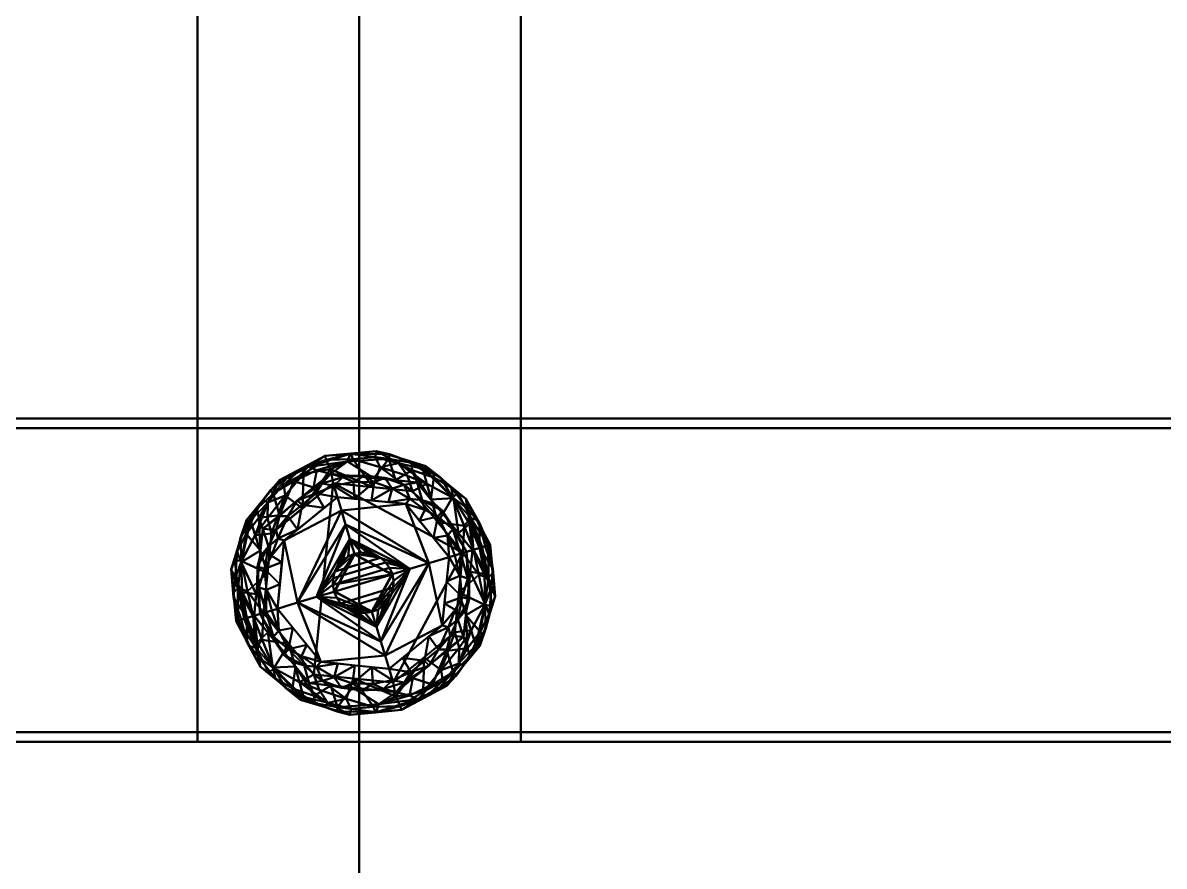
# Model space of a CAD drawing. Header units: millimetres. Extents: x -1905 to 795, y -245 to 965.
# Drawn here: x -606.5 to -430.1, y 15.7 to 146.1 of the extents above; entities that cross this region are included whole.
import ezdxf

# ---------------------------------------------------------------- set-up
doc = ezdxf.new("R2010")
doc.units = ezdxf.units.MM
doc.layers.add('I-FURN', color=7, linetype='Continuous', lineweight=40)

msp = doc.modelspace()

# ---------------------------------------------------------------- meshes
at = {"layer": 'I-FURN', "color": 252, "true_color": 0xa39689}
mesh = msp.add_polyface(dxfattribs=at)
corners = [(-554.52, -245.09, 725), (-554.52, -243.09, 725), (-1902.52, -243.09, 725), (-1902.52, 962.91, 725), (-554.52, 962.91, 725), (-554.52, 964.91, 725), (-1904.52, 964.91, 725), (-1904.52, -245.09, 725)]
mesh.append_faces([[corners[k] for k in face] for face in [(7, 2, 3, 6)]], dxfattribs={"vtx0": -1, "vtx2": -1, "color": 252})
mesh.append_faces([[corners[k] for k in face] for face in [(0, 1, 2, 7)]], dxfattribs={"vtx2": -1, "color": 252})
mesh.append_faces([[corners[k] for k in face] for face in [(3, 4, 5, 6)]], dxfattribs={"vtx3": -1, "color": 252})
mesh = msp.add_polyface(dxfattribs=at)
corners = [(-554.52, -245.09, 700), (-1904.52, -245.09, 700), (-1904.52, 964.91, 700), (-554.52, 964.91, 700), (-554.52, 962.91, 700), (-1902.52, 962.91, 700), (-1902.52, -243.09, 700), (-554.52, -243.09, 700)]
mesh.append_faces([[corners[k] for k in face] for face in [(2, 5, 6, 1)]], dxfattribs={"vtx0": -1, "vtx2": -1, "color": 252})
mesh.append_faces([[corners[k] for k in face] for face in [(3, 4, 5, 2)]], dxfattribs={"vtx2": -1, "color": 252})
mesh.append_faces([[corners[k] for k in face] for face in [(6, 7, 0, 1)]], dxfattribs={"vtx3": -1, "color": 252})
mesh = msp.add_polyface(dxfattribs=at)
corners = [(-554.52, -245.09, 725), (795.48, -245.09, 725), (795.48, 964.91, 725), (-554.52, 964.91, 725), (-554.52, 962.91, 725), (793.48, 962.91, 725), (793.48, -243.09, 725), (-554.52, -243.09, 725)]
mesh.append_faces([[corners[k] for k in face] for face in [(5, 6, 1, 2)]], dxfattribs={"vtx1": -1, "vtx3": -1, "color": 252})
mesh.append_faces([[corners[k] for k in face] for face in [(3, 4, 5, 2)]], dxfattribs={"vtx2": -1, "color": 252})
mesh.append_faces([[corners[k] for k in face] for face in [(6, 7, 0, 1)]], dxfattribs={"vtx3": -1, "color": 252})
mesh = msp.add_polyface(dxfattribs=at)
corners = [(-554.52, -245.09, 700), (-554.52, -243.09, 700), (793.48, -243.09, 700), (793.48, 962.91, 700), (-554.52, 962.91, 700), (-554.52, 964.91, 700), (795.48, 964.91, 700), (795.48, -245.09, 700)]
mesh.append_faces([[corners[k] for k in face] for face in [(2, 7, 0, 1)]], dxfattribs={"vtx0": -1, "color": 252})
mesh.append_faces([[corners[k] for k in face] for face in [(7, 2, 3, 6)]], dxfattribs={"vtx0": -1, "vtx2": -1, "color": 252})
mesh.append_faces([[corners[k] for k in face] for face in [(5, 6, 3, 4)]], dxfattribs={"vtx1": -1, "color": 252})
mesh = msp.add_polyface(dxfattribs=at)
corners = [(-1902.52, 962.91, 725), (-1902.52, -243.09, 725), (-554.52, -243.09, 725), (-554.52, 962.91, 725), (-1191.35, 428.44, 725), (-906.26, 428.44, 725), (-906.26, 292.33, 725), (-1191.35, 292.33, 725)]
mesh.append_faces([[corners[k] for k in face] for face in [(3, 5, 6, 2), (7, 1, 2, 6)]], dxfattribs={"vtx0": -1, "vtx2": -1, "color": 252})
mesh.append_faces([[corners[k] for k in face] for face in [(3, 0, 4, 5), (7, 4, 0, 1)]], dxfattribs={"vtx1": -1, "vtx3": -1, "color": 252})
mesh = msp.add_polyface(dxfattribs=at)
corners = [(-1902.52, 962.91, 700), (-554.52, 962.91, 700), (-554.52, -243.09, 700), (-1902.52, -243.09, 700), (-1191.35, 428.44, 700), (-1191.35, 292.33, 700), (-906.26, 292.33, 700), (-906.26, 428.44, 700)]
mesh.append_faces([[corners[k] for k in face] for face in [(5, 3, 0, 4), (4, 0, 1, 7)]], dxfattribs={"vtx0": -1, "vtx2": -1, "color": 252})
mesh.append_faces([[corners[k] for k in face] for face in [(2, 3, 5, 6), (1, 2, 6, 7)]], dxfattribs={"vtx1": -1, "vtx3": -1, "color": 252})
mesh = msp.add_polyface(dxfattribs=at)
corners = [(-554.52, 962.91, 725), (-554.52, -243.09, 725), (-554.52, -243.09, 700), (-554.52, 962.91, 700)]
mesh.append_faces([[corners[k] for k in face] for face in [(0, 1, 2, 3)]], dxfattribs={"color": 252})
mesh = msp.add_polyface(dxfattribs=at)
corners = [(793.48, 962.91, 725), (-554.52, 962.91, 725), (-554.52, -243.09, 725), (793.48, -243.09, 725), (82.31, 428.44, 725), (82.31, 292.33, 725), (-202.78, 292.33, 725), (-202.78, 428.44, 725)]
mesh.append_faces([[corners[k] for k in face] for face in [(0, 4, 5, 3), (4, 0, 1, 7)]], dxfattribs={"vtx0": -1, "vtx2": -1, "color": 252})
mesh.append_faces([[corners[k] for k in face] for face in [(2, 3, 5, 6), (6, 7, 1, 2)]], dxfattribs={"vtx1": -1, "vtx3": -1, "color": 252})
mesh = msp.add_polyface(dxfattribs=at)
corners = [(793.48, 962.91, 700), (793.48, -243.09, 700), (-554.52, -243.09, 700), (-554.52, 962.91, 700), (82.31, 428.44, 700), (-202.78, 428.44, 700), (-202.78, 292.33, 700), (82.31, 292.33, 700)]
mesh.append_faces([[corners[k] for k in face] for face in [(3, 5, 6, 2), (2, 6, 7, 1)]], dxfattribs={"vtx0": -1, "vtx2": -1, "color": 252})
mesh.append_faces([[corners[k] for k in face] for face in [(4, 5, 3, 0), (7, 4, 0, 1)]], dxfattribs={"vtx1": -1, "vtx3": -1, "color": 252})
mesh = msp.add_polyface(dxfattribs=at)
corners = [(-554.52, -243.09, 725), (-554.52, 962.91, 725), (-554.52, 962.91, 700), (-554.52, -243.09, 700)]
mesh.append_faces([[corners[k] for k in face] for face in [(0, 1, 2, 3)]], dxfattribs={"color": 252})
at = {"layer": 'I-FURN', "color": 250, "true_color": 0x141414}
mesh = msp.add_polyface(dxfattribs=at)
corners = [(-579.52, 84.91, 650), (-579.52, 84.91, 575), (-579.52, 634.91, 575), (-579.52, 634.91, 650), (-579.52, 684.91, 650), (-579.52, 684.91, 20.54), (-579.52, 634.91, 20.54), (-579.52, 634.91, 525), (-579.52, 84.91, 525), (-579.52, 84.91, 20.54), (-579.52, 34.91, 20.54), (-579.52, 34.91, 650)]
mesh.append_faces([[corners[k] for k in face] for face in [(7, 8, 1, 2)]], dxfattribs={"vtx1": -1, "vtx3": -1, "color": 250})
mesh.append_faces([[corners[k] for k in face] for face in [(5, 6, 7, 4)]], dxfattribs={"vtx2": -1, "color": 250})
mesh.append_faces([[corners[k] for k in face] for face in [(11, 0, 1, 8), (2, 3, 4, 7)]], dxfattribs={"vtx2": -1, "vtx3": -1, "color": 250})
mesh.append_faces([[corners[k] for k in face] for face in [(8, 9, 10, 11)]], dxfattribs={"vtx3": -1, "color": 250})
mesh = msp.add_polyface(dxfattribs=at)
corners = [(-529.52, 84.91, 650), (-529.52, 34.91, 650), (-529.52, 34.91, 20.54), (-529.52, 84.91, 20.54), (-529.52, 84.91, 525), (-529.52, 634.91, 525), (-529.52, 634.91, 20.54), (-529.52, 684.91, 20.54), (-529.52, 684.91, 650), (-529.52, 634.91, 650), (-529.52, 634.91, 575), (-529.52, 84.91, 575)]
mesh.append_faces([[corners[k] for k in face] for face in [(4, 5, 10, 11)]], dxfattribs={"vtx1": -1, "vtx3": -1, "color": 250})
mesh.append_faces([[corners[k] for k in face] for face in [(2, 3, 4, 1)]], dxfattribs={"vtx2": -1, "color": 250})
mesh.append_faces([[corners[k] for k in face] for face in [(8, 9, 10, 5), (11, 0, 1, 4)]], dxfattribs={"vtx2": -1, "vtx3": -1, "color": 250})
mesh.append_faces([[corners[k] for k in face] for face in [(5, 6, 7, 8)]], dxfattribs={"vtx3": -1, "color": 250})
mesh = msp.add_polyface(dxfattribs=at)
corners = [(-529.52, 634.91, 525), (-529.52, 84.91, 525), (-579.52, 84.91, 525), (-579.52, 634.91, 525)]
mesh.append_faces([[corners[k] for k in face] for face in [(0, 1, 2, 3)]], dxfattribs={"color": 250})
mesh = msp.add_polyface(dxfattribs=at)
corners = [(-529.52, 84.91, 575), (-529.52, 634.91, 575), (-579.52, 634.91, 575), (-579.52, 84.91, 575)]
mesh.append_faces([[corners[k] for k in face] for face in [(3, 0, 1, 2)]], dxfattribs={"color": 250})
mesh = msp.add_polyface(dxfattribs=at)
corners = [(-1724.52, 84.91, 700), (-1724.52, 34.91, 700), (615.48, 34.91, 700), (615.48, 84.91, 700)]
mesh.append_faces([[corners[k] for k in face] for face in [(3, 0, 1, 2)]], dxfattribs={"color": 250})
mesh = msp.add_polyface(dxfattribs=at)
corners = [(-1724.52, 34.91, 650), (-1724.52, 84.91, 650), (615.48, 84.91, 650), (615.48, 34.91, 650)]
mesh.append_faces([[corners[k] for k in face] for face in [(0, 1, 2, 3)]], dxfattribs={"color": 250})
mesh = msp.add_polyface(dxfattribs=at)
corners = [(-1724.52, 84.91, 650), (-1724.52, 84.91, 700), (615.48, 84.91, 700), (615.48, 84.91, 650)]
mesh.append_faces([[corners[k] for k in face] for face in [(3, 0, 1, 2)]], dxfattribs={"color": 250})
mesh = msp.add_polyface(dxfattribs=at)
corners = [(-529.52, 34.91, 650), (-529.52, 84.91, 650), (-579.52, 84.91, 650), (-579.52, 34.91, 650)]
mesh.append_faces([[corners[k] for k in face] for face in [(0, 1, 2, 3)]], dxfattribs={"color": 250})
mesh = msp.add_polyface(dxfattribs=at)
corners = [(-529.52, 84.91, 20.54), (-529.52, 34.91, 20.54), (-579.52, 34.91, 20.54), (-579.52, 84.91, 20.54)]
mesh.append_faces([[corners[k] for k in face] for face in [(3, 0, 1, 2)]], dxfattribs={"color": 250})
mesh = msp.add_polyface(dxfattribs=at)
corners = [(-529.52, 84.91, 525), (-529.52, 84.91, 20.54), (-579.52, 84.91, 20.54), (-579.52, 84.91, 525)]
mesh.append_faces([[corners[k] for k in face] for face in [(0, 1, 2, 3)]], dxfattribs={"color": 250})
mesh = msp.add_polyface(dxfattribs=at)
corners = [(-529.52, 84.91, 650), (-529.52, 84.91, 575), (-579.52, 84.91, 575), (-579.52, 84.91, 650)]
mesh.append_faces([[corners[k] for k in face] for face in [(0, 1, 2, 3)]], dxfattribs={"color": 250})
mesh = msp.add_polyface(dxfattribs=at)
corners = [(-1724.52, 83.41, 698.5), (-1724.52, 83.41, 651.5), (615.48, 83.41, 651.5), (615.48, 83.41, 698.5)]
mesh.append_faces([[corners[k] for k in face] for face in [(3, 0, 1, 2)]], dxfattribs={"color": 250})
mesh = msp.add_polyface(dxfattribs=at)
corners = [(-1724.52, 83.41, 651.5), (-1724.52, 36.41, 651.5), (615.48, 36.41, 651.5), (615.48, 83.41, 651.5)]
mesh.append_faces([[corners[k] for k in face] for face in [(3, 0, 1, 2)]], dxfattribs={"color": 250})
mesh = msp.add_polyface(dxfattribs=at)
corners = [(-1724.52, 36.41, 698.5), (-1724.52, 83.41, 698.5), (615.48, 83.41, 698.5), (615.48, 36.41, 698.5)]
mesh.append_faces([[corners[k] for k in face] for face in [(0, 1, 2, 3)]], dxfattribs={"color": 250})
at = {"layer": 'I-FURN', "color": 250, "true_color": 0x191919}
mesh = msp.add_polyface(dxfattribs=at)
corners = [(-538.48, 64.14, -0.13), (-546.27, 73.68, -0.13), (-558.53, 74.92, -0.13), (-568.07, 67.12, -0.13), (-569.31, 54.86, -0.13), (-570.92, 54.37, 0.2), (-572.29, 53.96, 1.16), (-573.2, 53.69, 2.58), (-573.52, 53.59, 4.27), (-574.29, 61.55, 4.27), (-571.95, 69.2, 4.27), (-566.86, 75.37, 4.27), (-559.8, 79.13, 4.27), (-551.84, 79.89, 4.27), (-544.19, 77.56, 4.27), (-538.02, 72.47, 4.27), (-534.26, 65.4, 4.27), (-534.58, 65.31, 2.58), (-535.5, 65.03, 1.16), (-536.86, 64.62, 0.2), (-540.07, 72.68, 1.04), (-572.69, 62.86, 1.04), (-536.31, 69.26, 4.27), (-573.94, 57.94, 4.27), (-537.28, 69.52, 1.35), (-573.27, 58.69, 1.35), (-555.48, 78.64, 1.16), (-563.13, 76.34, 1.16), (-548.45, 78.02, 1.26), (-568.66, 71.94, 1.26), (-538.28, 68.32, 0.27), (-542.37, 68.91, -0.13), (-571.78, 58.24, 0.27), (-568.69, 60.99, -0.13), (-544.04, 74.84, 0.42), (-544.69, 77.14, 2.04), (-541.1, 75.01, 4.27), (-539.29, 73.41, 2.61), (-548.01, 78.72, 4.27), (-541.95, 75.78, 2.66), (-570.58, 66.86, 0.42), (-571.3, 69.13, 2.04), (-573.12, 65.38, 4.27), (-573.75, 63.05, 2.61), (-569.41, 72.29, 4.27), (-572.84, 66.49, 2.66), (-552.4, 74.3, -0.13), (-563.3, 71.02, -0.13), (-555.82, 79.51, 4.27), (-563.33, 77.25, 4.27), (-559.62, 78.54, 2.03), (-558.94, 77.07, 0.44), (-547.07, 76.04, 0.25), (-551.27, 77.41, 0.35), (-552.03, 78.95, 1.53), (-568.71, 69.53, 0.25), (-565.97, 72.99, 0.35), (-566.18, 74.7, 1.53)]
mesh.append_faces([[corners[k] for k in face] for face in [(22, 24, 15), (48, 50, 12), (0, 30, 19), (3, 56, 47), (33, 40, 3), (15, 37, 36), (38, 28, 13), (10, 45, 42), (2, 51, 46), (12, 50, 49), (49, 57, 11)]], dxfattribs={"vtx0": -1, "vtx1": -1, "color": 250})
mesh.append_faces([[corners[k] for k in face] for face in [(41, 44, 29), (25, 21, 32), (45, 43, 42), (19, 30, 24), (35, 34, 28), (50, 51, 27), (24, 22, 17), (20, 24, 30), (41, 29, 40), (24, 20, 37), (51, 47, 27), (28, 34, 52), (21, 33, 32), (25, 7, 23), (55, 56, 3), (27, 49, 50), (28, 38, 35), (31, 20, 30), (57, 49, 27), (32, 5, 25), (45, 21, 43), (52, 53, 28), (35, 20, 34), (54, 28, 53), (29, 55, 40), (20, 31, 34), (20, 39, 37), (36, 37, 39), (24, 37, 15), (39, 20, 35), (14, 39, 35), (33, 21, 40), (21, 41, 40), (43, 25, 9), (41, 45, 10), (25, 43, 21), (21, 45, 41), (1, 53, 52), (50, 48, 26), (27, 56, 57), (51, 50, 26), (46, 51, 26), (34, 1, 52), (46, 26, 53), (54, 53, 26), (48, 54, 26), (13, 28, 54), (55, 29, 56), (3, 40, 55), (57, 56, 29), (27, 47, 56), (29, 11, 57)]], dxfattribs={"vtx0": -1, "vtx1": -1, "vtx2": -1, "color": 250})
mesh.append_faces([[corners[k] for k in face] for face in [(24, 17, 18), (25, 6, 7), (54, 48, 13), (24, 18, 19), (25, 23, 9), (30, 0, 31), (34, 31, 1), (43, 9, 42), (41, 10, 44), (51, 2, 47), (53, 1, 46)]], dxfattribs={"vtx0": -1, "vtx2": -1, "color": 250})
mesh.append_faces([[corners[k] for k in face] for face in [(5, 6, 25), (4, 5, 32), (14, 36, 39), (33, 4, 32), (38, 14, 35), (44, 11, 29)]], dxfattribs={"vtx1": -1, "vtx2": -1, "color": 250})
mesh.append_faces([[corners[k] for k in face] for face in [(7, 8, 23), (22, 16, 17)]], dxfattribs={"vtx2": -1, "color": 250})
mesh = msp.add_polyface(dxfattribs=at)
corners = [(-534.26, 65.4, 4.27), (-538.02, 72.47, 4.27), (-544.19, 77.56, 4.27), (-551.84, 79.89, 4.27), (-559.8, 79.13, 4.27), (-566.86, 75.37, 4.27), (-571.95, 69.2, 4.27), (-574.29, 61.55, 4.27), (-573.52, 53.59, 4.27), (-573.33, 53.65, 5.59), (-572.77, 53.82, 6.78), (-571.89, 54.08, 7.75), (-570.77, 54.42, 8.39), (-569.42, 67.84, 8.39), (-558.97, 76.38, 8.39), (-545.55, 75.02, 8.39), (-537.02, 64.58, 8.39), (-535.9, 64.91, 7.75), (-535.02, 65.18, 6.78), (-534.46, 65.35, 5.59), (-541.28, 69.8, 8.39), (-570.09, 61.13, 8.39), (-537.76, 71.02, 6.6), (-573.71, 60.21, 6.6), (-536.31, 69.26, 4.27), (-573.94, 57.94, 4.27), (-535.93, 68.72, 5.9), (-573.96, 57.28, 5.9), (-542.99, 75.81, 6.9), (-571.99, 67.09, 6.9), (-537.48, 68.65, 7.75), (-539.94, 72.59, 7.45), (-572.63, 58.08, 7.75), (-572.76, 62.72, 7.45), (-549.93, 78.68, 6.94), (-567.79, 73.31, 6.94), (-540.32, 74.26, 6.19), (-573.36, 64.32, 6.19), (-543.03, 76.63, 5.61), (-548.01, 78.72, 4.27), (-546.44, 78.08, 6.26), (-541.1, 75.01, 4.27), (-546.33, 76.95, 7.56), (-572.41, 67.79, 5.61), (-569.41, 72.29, 4.27), (-570.36, 70.88, 6.26), (-573.12, 65.38, 4.27), (-570.04, 69.56, 7.55), (-569.76, 64.49, 8.39), (-549.85, 79.39, 5.59), (-555.89, 79.47, 6.15), (-562.34, 77.46, 6.58), (-568.24, 73.85, 5.59), (-563.33, 77.25, 4.27), (-565.57, 75.79, 6.22), (-552.26, 75.7, 8.39), (-548.9, 75.36, 8.39), (-564.19, 72.11, 8.39), (-564.62, 75.22, 7.55), (-566.81, 69.98, 8.39), (-561.05, 76.93, 7.71), (-556.31, 78.26, 7.65), (-561.58, 74.24, 8.39), (-539.15, 67.19, 8.39), (-570.43, 57.78, 8.39), (-543.42, 72.41, 8.39), (-555.82, 79.51, 4.27), (-555.62, 76.04, 8.39)]
mesh.append_faces([[corners[k] for k in face] for face in [(17, 30, 16), (11, 27, 10), (1, 26, 24), (19, 26, 18), (5, 54, 53), (41, 36, 1), (6, 45, 44), (44, 52, 5), (56, 34, 55)]], dxfattribs={"vtx0": -1, "vtx1": -1, "color": 250})
mesh.append_faces([[corners[k] for k in face] for face in [(7, 27, 23), (22, 26, 1), (19, 24, 26), (31, 30, 22), (28, 31, 36), (28, 40, 42), (28, 38, 40), (50, 34, 49), (25, 9, 27), (29, 45, 43), (37, 23, 33), (22, 30, 17), (33, 23, 32), (29, 47, 45), (36, 38, 28), (22, 17, 26), (27, 11, 23), (11, 32, 23), (31, 63, 30), (22, 36, 31), (43, 46, 37), (42, 65, 28), (35, 45, 47), (33, 29, 37), (33, 32, 64), (29, 48, 47), (3, 50, 49), (61, 50, 51), (51, 50, 4), (22, 1, 36), (36, 41, 38), (43, 37, 29), (7, 23, 37), (58, 51, 54), (34, 42, 40), (2, 40, 38), (34, 40, 49), (44, 45, 52), (52, 45, 35), (43, 45, 6), (33, 48, 29), (58, 60, 51), (39, 49, 40), (54, 5, 52), (61, 51, 60), (35, 58, 54), (34, 56, 42), (54, 52, 35), (53, 54, 51), (61, 34, 50), (35, 47, 59), (58, 62, 60), (58, 35, 59), (60, 14, 61), (34, 61, 55), (65, 31, 28)]], dxfattribs={"vtx0": -1, "vtx1": -1, "vtx2": -1, "color": 250})
mesh.append_faces([[corners[k] for k in face] for face in [(32, 11, 12), (27, 9, 10), (47, 48, 13), (27, 7, 25), (32, 12, 64), (49, 39, 3), (43, 6, 46), (51, 4, 53), (47, 13, 59)]], dxfattribs={"vtx0": -1, "vtx2": -1, "color": 250})
mesh.append_faces([[corners[k] for k in face] for face in [(31, 65, 20, 63), (33, 64, 21, 48), (58, 59, 57, 62), (50, 3, 66, 4), (61, 14, 67, 55)]], dxfattribs={"vtx0": -1, "vtx3": -1, "color": 250})
mesh.append_faces([[corners[k] for k in face] for face in [(2, 39, 40), (17, 18, 26), (41, 2, 38), (15, 65, 42), (46, 7, 37), (56, 15, 42), (62, 14, 60), (63, 16, 30)]], dxfattribs={"vtx1": -1, "vtx2": -1, "color": 250})
mesh.append_faces([[corners[k] for k in face] for face in [(19, 0, 24), (25, 8, 9)]], dxfattribs={"vtx2": -1, "color": 250})
mesh = msp.add_polyface(dxfattribs=at)
corners = [(-570.77, 54.42, 8.39), (-569.84, 54.7, 8.78), (-568.92, 54.98, 9.22), (-568.03, 55.24, 9.71), (-567.17, 55.5, 10.25), (-566.11, 66.06, 10.25), (-557.89, 72.77, 10.25), (-547.33, 71.71, 10.25), (-540.62, 63.49, 10.25), (-539.75, 63.75, 9.71), (-538.86, 64.02, 9.22), (-537.95, 64.29, 8.78), (-537.02, 64.58, 8.39), (-545.55, 75.02, 8.39), (-558.97, 76.38, 8.39), (-569.42, 67.84, 8.39), (-543.03, 66.45, 10.25), (-566.79, 59.3, 10.25), (-540.08, 68.33, 8.39), (-570.28, 59.24, 8.39), (-540.04, 67.83, 9), (-570.05, 58.8, 9), (-542.82, 71.68, 8.39), (-544.79, 72.28, 9.22), (-552.61, 72.24, 10.25), (-552.26, 75.7, 8.39), (-569.85, 63.54, 8.39), (-568.54, 65.14, 9.22), (-562, 69.42, 10.25), (-564.19, 72.11, 8.39), (-555.4, 75.12, 9.22), (-561.24, 73.32, 9.25), (-565.53, 69.8, 9.3), (-549.43, 74.09, 9.45), (-540.84, 66.84, 9.6), (-545.18, 69.08, 10.25), (-542.36, 69.75, 9.36), (-541.64, 70.64, 8.82), (-544.36, 70.82, 9.69), (-546.67, 72.48, 9.66), (-568.83, 58.42, 9.6), (-566.45, 62.68, 10.25), (-569.17, 61.68, 9.36), (-570.26, 62.03, 8.82), (-568.09, 63.68, 9.69), (-567.08, 66.34, 9.66), (-567.34, 67.7, 9.2), (-566.81, 69.98, 8.39), (-566.83, 69.82, 8.83), (-564.11, 72.25, 8.92), (-561.58, 74.24, 8.39), (-560.22, 74.87, 8.79), (-557.04, 75.86, 8.78), (-553.72, 76.12, 8.79), (-548.9, 75.36, 8.39), (-547.57, 74.66, 8.88), (-552.22, 75.06, 9.25), (-555.62, 76.04, 8.39), (-558.42, 74.53, 9.22), (-550.55, 75.72, 8.82), (-563.35, 71.57, 9.41), (-555.25, 72.51, 10.25), (-559.94, 71.1, 10.25), (-564.05, 67.74, 10.25), (-549.97, 71.98, 10.25)]
mesh.append_faces([[corners[k] for k in face] for face in [(16, 36, 35), (2, 21, 1), (22, 37, 18), (35, 38, 7), (3, 40, 2), (63, 45, 5), (64, 33, 24)]], dxfattribs={"vtx0": -1, "vtx1": -1, "color": 250})
mesh.append_faces([[corners[k] for k in face] for face in [(40, 42, 21), (52, 58, 30), (20, 37, 36), (37, 20, 18), (27, 43, 42), (23, 39, 38), (40, 21, 2), (31, 6, 58), (21, 19, 1), (18, 20, 11), (49, 31, 51), (23, 55, 39), (44, 5, 45), (34, 20, 36), (48, 32, 49), (32, 60, 49), (50, 49, 51), (32, 46, 45), (52, 30, 53), (36, 23, 38), (20, 34, 10), (16, 34, 36), (39, 7, 38), (22, 23, 37), (36, 37, 23), (38, 35, 36), (33, 64, 39), (33, 39, 55), (21, 42, 43), (17, 42, 40), (27, 42, 44), (21, 43, 19), (26, 43, 27), (45, 27, 44), (44, 42, 41), (27, 45, 46), (63, 32, 45), (46, 15, 27), (60, 31, 49), (32, 48, 46), (46, 48, 15), (49, 29, 48), (14, 51, 52), (51, 31, 58), (52, 53, 57), (53, 30, 56), (55, 59, 33), (13, 55, 23), (59, 56, 33), (59, 53, 56), (33, 56, 24), (51, 58, 52), (30, 61, 56), (53, 59, 25), (59, 55, 54), (30, 58, 61), (31, 60, 62), (32, 63, 60)]], dxfattribs={"vtx0": -1, "vtx1": -1, "vtx2": -1, "color": 250})
mesh.append_faces([[corners[k] for k in face] for face in [(34, 16, 8), (27, 15, 26), (40, 3, 4), (43, 26, 19), (23, 22, 13), (34, 8, 9), (58, 6, 61), (42, 17, 41), (59, 54, 25), (56, 61, 24), (44, 41, 5), (51, 14, 50), (55, 13, 54)]], dxfattribs={"vtx0": -1, "vtx2": -1, "color": 250})
mesh.append_faces([[corners[k] for k in face] for face in [(12, 18, 11)]], dxfattribs={"vtx1": -1, "color": 250})
mesh.append_faces([[corners[k] for k in face] for face in [(4, 17, 40), (10, 11, 20), (9, 10, 34), (64, 7, 39), (47, 15, 48, 29), (28, 62, 60, 63), (50, 29, 49), (25, 57, 53), (57, 14, 52), (62, 6, 31)]], dxfattribs={"vtx1": -1, "vtx2": -1, "color": 250})
mesh.append_faces([[corners[k] for k in face] for face in [(19, 0, 1)]], dxfattribs={"vtx2": -1, "color": 250})
mesh = msp.add_polyface(dxfattribs=at)
corners = [(-538.48, 64.14, -0.13), (-539.71, 51.88, -0.13), (-549.26, 44.08, -0.13), (-561.52, 45.32, -0.13), (-569.31, 54.86, -0.13), (-568.07, 67.12, -0.13), (-558.53, 74.92, -0.13), (-546.27, 73.68, -0.13)]
mesh.append_faces([[corners[k] for k in face] for face in [(6, 3, 4, 5), (0, 6, 7)]], dxfattribs={"vtx0": -1, "color": 250})
mesh.append_faces([[corners[k] for k in face] for face in [(1, 2, 0)]], dxfattribs={"vtx1": -1, "color": 250})
mesh.append_faces([[corners[k] for k in face] for face in [(2, 3, 6, 0)]], dxfattribs={"vtx1": -1, "vtx2": -1, "vtx3": -1, "color": 250})
mesh = msp.add_polyface(dxfattribs=at)
corners = [(-555.25, 64, 13.84), (-555.94, 66.31, 13.27), (-556.62, 68.55, 12.48), (-557.27, 70.71, 11.47), (-557.89, 72.77, 10.25), (-566.11, 66.06, 10.25), (-567.17, 55.5, 10.25), (-560.46, 47.29, 10.25), (-549.9, 46.22, 10.25), (-550.52, 48.28, 11.47), (-551.17, 50.44, 12.48), (-551.85, 52.69, 13.27), (-552.54, 55, 13.84), (-553.57, 54.81, 13.84), (-554.63, 54.86, 13.84), (-555.64, 55.13, 13.84), (-556.57, 55.63, 13.84), (-557.36, 56.33, 13.84), (-557.98, 57.18, 13.84), (-558.39, 58.14, 13.84), (-558.58, 59.18, 13.84), (-558.54, 60.23, 13.84), (-558.26, 61.25, 13.84), (-557.76, 62.17, 13.84), (-557.07, 62.97, 13.84), (-556.22, 63.58, 13.84), (-564.04, 56.45, 12), (-561.1, 57.33, 13.15)]
mesh.append_faces([[corners[k] for k in face] for face in [(5, 3, 4), (9, 7, 8)]], dxfattribs={"vtx0": -1, "color": 250})
mesh.append_faces([[corners[k] for k in face] for face in [(20, 27, 19), (3, 26, 2), (6, 26, 5), (22, 27, 21), (24, 1, 23), (18, 27, 17), (17, 27, 16), (2, 27, 1), (14, 11, 13), (16, 11, 15), (7, 26, 6)]], dxfattribs={"vtx0": -1, "vtx1": -1, "color": 250})
mesh.append_faces([[corners[k] for k in face] for face in [(26, 27, 2), (22, 1, 27), (26, 7, 9), (11, 16, 27), (10, 27, 26), (3, 5, 26)]], dxfattribs={"vtx0": -1, "vtx1": -1, "vtx2": -1, "color": 250})
mesh.append_faces([[corners[k] for k in face] for face in [(27, 18, 19), (27, 10, 11)]], dxfattribs={"vtx0": -1, "vtx2": -1, "color": 250})
mesh.append_faces([[corners[k] for k in face] for face in [(12, 13, 11)]], dxfattribs={"vtx1": -1, "color": 250})
mesh.append_faces([[corners[k] for k in face] for face in [(20, 21, 27), (24, 25, 1), (22, 23, 1), (9, 10, 26), (14, 15, 11)]], dxfattribs={"vtx1": -1, "vtx2": -1, "color": 250})
mesh.append_faces([[corners[k] for k in face] for face in [(25, 0, 1)]], dxfattribs={"vtx2": -1, "color": 250})
mesh = msp.add_polyface(dxfattribs=at)
corners = [(-557.89, 72.77, 10.25), (-557.27, 70.71, 11.47), (-556.62, 68.55, 12.48), (-555.94, 66.31, 13.27), (-555.25, 64, 13.84), (-554.21, 64.19, 13.84), (-553.16, 64.14, 13.84), (-552.15, 63.86, 13.84), (-551.22, 63.36, 13.84), (-550.43, 62.67, 13.84), (-549.81, 61.82, 13.84), (-549.39, 60.85, 13.84), (-549.2, 59.82, 13.84), (-549.25, 58.77, 13.84), (-549.53, 57.75, 13.84), (-550.03, 56.82, 13.84), (-550.72, 56.03, 13.84), (-551.57, 55.41, 13.84), (-552.54, 55, 13.84), (-551.85, 52.69, 13.27), (-551.17, 50.44, 12.48), (-550.52, 48.28, 11.47), (-549.9, 46.22, 10.25), (-541.68, 52.93, 10.25), (-540.62, 63.49, 10.25), (-547.33, 71.71, 10.25), (-543.75, 62.55, 12), (-546.69, 61.66, 13.15)]
mesh.append_faces([[corners[k] for k in face] for face in [(23, 21, 22), (1, 25, 0)]], dxfattribs={"vtx0": -1, "color": 250})
mesh.append_faces([[corners[k] for k in face] for face in [(21, 26, 20), (24, 26, 23), (20, 27, 19), (14, 27, 13), (2, 26, 1), (16, 19, 15), (12, 27, 11), (10, 27, 9), (9, 27, 8), (6, 3, 5), (8, 3, 7)]], dxfattribs={"vtx0": -1, "vtx1": -1, "color": 250})
mesh.append_faces([[corners[k] for k in face] for face in [(27, 20, 26), (26, 21, 23), (2, 27, 26), (19, 27, 14), (3, 8, 27), (25, 1, 26)]], dxfattribs={"vtx0": -1, "vtx1": -1, "vtx2": -1, "color": 250})
mesh.append_faces([[corners[k] for k in face] for face in [(27, 2, 3), (27, 10, 11)]], dxfattribs={"vtx0": -1, "vtx2": -1, "color": 250})
mesh.append_faces([[corners[k] for k in face] for face in [(4, 5, 3)]], dxfattribs={"vtx1": -1, "color": 250})
mesh.append_faces([[corners[k] for k in face] for face in [(12, 13, 27), (16, 17, 19), (14, 15, 19), (24, 25, 26), (6, 7, 3)]], dxfattribs={"vtx1": -1, "vtx2": -1, "color": 250})
mesh.append_faces([[corners[k] for k in face] for face in [(17, 18, 19)]], dxfattribs={"vtx2": -1, "color": 250})
mesh = msp.add_polyface(dxfattribs=at)
corners = [(-570.77, 54.42, 8.39), (-571.89, 54.08, 7.75), (-572.77, 53.82, 6.78), (-573.33, 53.65, 5.59), (-573.52, 53.59, 4.27), (-569.77, 46.53, 4.27), (-563.6, 41.44, 4.27), (-555.95, 39.1, 4.27), (-547.99, 39.87, 4.27), (-540.92, 43.62, 4.27), (-535.84, 49.79, 4.27), (-533.5, 57.44, 4.27), (-534.26, 65.4, 4.27), (-534.46, 65.35, 5.59), (-535.02, 65.18, 6.78), (-535.9, 64.91, 7.75), (-537.02, 64.58, 8.39), (-538.37, 51.15, 8.39), (-548.82, 42.62, 8.39), (-562.24, 43.97, 8.39), (-566.5, 49.2, 8.39), (-537.69, 57.86, 8.39), (-570.03, 47.97, 6.6), (-534.08, 58.79, 6.6), (-571.47, 49.73, 4.27), (-533.84, 61.05, 4.27), (-571.85, 50.28, 5.9), (-533.83, 61.72, 5.9), (-564.8, 43.18, 6.9), (-535.8, 51.91, 6.9), (-570.3, 50.34, 7.75), (-567.85, 46.41, 7.45), (-535.16, 60.92, 7.75), (-535.03, 56.28, 7.45), (-557.86, 40.31, 6.94), (-540, 45.68, 6.94), (-567.47, 44.74, 6.19), (-534.42, 54.68, 6.19), (-564.76, 42.37, 5.61), (-559.77, 40.27, 4.27), (-561.35, 40.92, 6.26), (-566.68, 43.99, 4.27), (-561.46, 42.05, 7.56), (-535.38, 51.21, 5.61), (-538.38, 46.71, 4.27), (-537.42, 48.11, 6.26), (-534.67, 53.62, 4.27), (-537.75, 49.43, 7.55), (-538.03, 54.51, 8.39), (-557.94, 39.61, 5.59), (-551.9, 39.52, 6.15), (-545.45, 41.54, 6.58), (-539.54, 45.14, 5.59), (-544.46, 41.74, 4.27), (-542.22, 43.21, 6.22), (-555.53, 43.3, 8.39), (-558.88, 43.64, 8.39), (-543.59, 46.89, 8.39), (-543.17, 43.77, 7.55), (-540.98, 49.02, 8.39), (-546.74, 42.07, 7.71), (-551.47, 40.74, 7.65), (-546.2, 44.75, 8.39), (-568.64, 51.81, 8.39), (-537.35, 61.22, 8.39), (-564.37, 46.59, 8.39), (-551.97, 39.48, 4.27), (-552.17, 42.96, 8.39)]
mesh.append_faces([[corners[k] for k in face] for face in [(15, 27, 14), (3, 26, 2), (2, 26, 1), (1, 30, 0), (5, 26, 24), (17, 47, 48), (9, 54, 53), (41, 36, 5), (10, 45, 44), (44, 52, 9), (56, 34, 55)]], dxfattribs={"vtx0": -1, "vtx1": -1, "color": 250})
mesh.append_faces([[corners[k] for k in face] for face in [(22, 26, 5), (33, 23, 32), (22, 30, 1), (42, 28, 40), (3, 24, 26), (36, 38, 28), (25, 13, 27), (28, 31, 36), (22, 1, 26), (28, 38, 40), (31, 30, 22), (50, 34, 49), (11, 27, 23), (47, 45, 29), (42, 65, 28), (23, 33, 37), (43, 29, 45), (15, 23, 27), (22, 36, 31), (43, 46, 37), (32, 23, 15), (31, 63, 30), (35, 45, 47), (33, 29, 37), (33, 32, 64), (29, 48, 47), (7, 50, 49), (61, 50, 51), (51, 50, 8), (22, 5, 36), (36, 41, 38), (43, 37, 29), (11, 23, 37), (58, 51, 54), (34, 42, 40), (6, 40, 38), (34, 40, 49), (44, 45, 52), (52, 45, 35), (43, 45, 10), (33, 48, 29), (58, 60, 51), (39, 49, 40), (54, 9, 52), (61, 51, 60), (35, 58, 54), (34, 56, 42), (54, 52, 35), (53, 54, 51), (61, 34, 50), (35, 47, 59), (58, 62, 60), (58, 35, 59), (60, 18, 61), (34, 61, 55), (65, 31, 28)]], dxfattribs={"vtx0": -1, "vtx1": -1, "vtx2": -1, "color": 250})
mesh.append_faces([[corners[k] for k in face] for face in [(40, 6, 39), (27, 13, 14), (32, 15, 16), (32, 16, 64), (49, 39, 7), (43, 10, 46), (51, 8, 53), (47, 17, 59)]], dxfattribs={"vtx0": -1, "vtx2": -1, "color": 250})
mesh.append_faces([[corners[k] for k in face] for face in [(31, 65, 20, 63), (33, 64, 21, 48), (58, 59, 57, 62), (50, 7, 66, 8), (61, 18, 67, 55)]], dxfattribs={"vtx0": -1, "vtx3": -1, "color": 250})
mesh.append_faces([[corners[k] for k in face] for face in [(11, 25, 27), (41, 6, 38), (19, 65, 42), (46, 11, 37), (56, 19, 42), (62, 18, 60), (63, 0, 30)]], dxfattribs={"vtx1": -1, "vtx2": -1, "color": 250})
mesh.append_faces([[corners[k] for k in face] for face in [(3, 4, 24), (25, 12, 13)]], dxfattribs={"vtx2": -1, "color": 250})
mesh = msp.add_polyface(dxfattribs=at)
corners = [(-573.52, 53.59, 4.27), (-573.2, 53.69, 2.58), (-572.29, 53.96, 1.16), (-570.92, 54.37, 0.2), (-569.31, 54.86, -0.13), (-561.52, 45.32, -0.13), (-549.26, 44.08, -0.13), (-539.71, 51.88, -0.13), (-538.48, 64.14, -0.13), (-536.86, 64.62, 0.2), (-535.5, 65.03, 1.16), (-534.58, 65.31, 2.58), (-534.26, 65.4, 4.27), (-533.5, 57.44, 4.27), (-535.84, 49.79, 4.27), (-540.92, 43.62, 4.27), (-547.99, 39.87, 4.27), (-555.95, 39.1, 4.27), (-563.6, 41.44, 4.27), (-569.77, 46.53, 4.27), (-567.71, 46.32, 1.04), (-535.1, 56.13, 1.04), (-571.47, 49.73, 4.27), (-533.84, 61.05, 4.27), (-570.5, 49.48, 1.35), (-534.51, 60.31, 1.35), (-552.31, 40.35, 1.16), (-544.65, 42.65, 1.16), (-559.34, 40.97, 1.26), (-539.13, 47.05, 1.26), (-569.5, 50.68, 0.27), (-565.41, 50.09, -0.13), (-536.01, 60.75, 0.27), (-539.09, 58.01, -0.13), (-563.75, 44.16, 0.42), (-563.1, 41.86, 2.04), (-566.68, 43.99, 4.27), (-568.5, 45.58, 2.61), (-559.77, 40.27, 4.27), (-565.84, 43.21, 2.66), (-537.21, 52.14, 0.42), (-536.48, 49.87, 2.04), (-534.67, 53.62, 4.27), (-534.03, 55.95, 2.61), (-538.38, 46.71, 4.27), (-534.95, 52.51, 2.66), (-555.39, 44.7, -0.13), (-544.48, 47.98, -0.13), (-551.97, 39.48, 4.27), (-544.46, 41.74, 4.27), (-548.16, 40.45, 2.03), (-548.84, 41.93, 0.44), (-560.71, 42.96, 0.25), (-556.52, 41.59, 0.35), (-555.75, 40.04, 1.53), (-539.08, 49.47, 0.25), (-541.82, 46.01, 0.35), (-541.61, 44.3, 1.53)]
mesh.append_faces([[corners[k] for k in face] for face in [(4, 30, 3), (17, 54, 48), (22, 24, 19), (13, 25, 23), (48, 50, 16), (33, 40, 7), (19, 37, 36), (38, 28, 17), (14, 45, 42), (6, 51, 46), (16, 50, 49), (49, 57, 15)]], dxfattribs={"vtx0": -1, "vtx1": -1, "color": 250})
mesh.append_faces([[corners[k] for k in face] for face in [(52, 34, 5), (30, 24, 3), (35, 34, 28), (41, 44, 29), (25, 21, 32), (24, 22, 1), (31, 20, 30), (45, 21, 43), (51, 47, 27), (52, 53, 28), (20, 24, 30), (57, 49, 27), (28, 38, 35), (21, 33, 32), (45, 43, 42), (23, 25, 11), (41, 29, 40), (51, 50, 26), (9, 25, 32), (51, 27, 50), (24, 20, 37), (7, 55, 56), (35, 20, 34), (28, 53, 54), (29, 55, 40), (20, 31, 34), (20, 39, 37), (36, 37, 39), (24, 37, 19), (39, 20, 35), (18, 39, 35), (33, 21, 40), (21, 41, 40), (43, 25, 13), (41, 45, 14), (25, 43, 21), (21, 45, 41), (5, 53, 52), (50, 48, 26), (27, 56, 57), (49, 50, 27), (46, 51, 26), (28, 34, 52), (46, 26, 53), (54, 53, 26), (48, 54, 26), (17, 28, 54), (55, 29, 56), (7, 40, 55), (57, 56, 29), (27, 47, 56), (29, 15, 57)]], dxfattribs={"vtx0": -1, "vtx1": -1, "vtx2": -1, "color": 250})
mesh.append_faces([[corners[k] for k in face] for face in [(24, 1, 2), (24, 2, 3), (25, 9, 10), (56, 47, 7), (32, 8, 9), (25, 10, 11), (30, 4, 31), (34, 31, 5), (43, 13, 42), (41, 14, 44), (51, 6, 47), (53, 5, 46)]], dxfattribs={"vtx0": -1, "vtx2": -1, "color": 250})
mesh.append_faces([[corners[k] for k in face] for face in [(0, 1, 22)]], dxfattribs={"vtx1": -1, "color": 250})
mesh.append_faces([[corners[k] for k in face] for face in [(18, 36, 39), (33, 8, 32), (38, 18, 35), (44, 15, 29)]], dxfattribs={"vtx1": -1, "vtx2": -1, "color": 250})
mesh.append_faces([[corners[k] for k in face] for face in [(11, 12, 23)]], dxfattribs={"vtx2": -1, "color": 250})
mesh = msp.add_polyface(dxfattribs=at)
corners = [(-549.9, 46.22, 10.25), (-560.46, 47.29, 10.25), (-567.17, 55.5, 10.25), (-568.03, 55.24, 9.71), (-568.92, 54.98, 9.22), (-569.84, 54.7, 8.78), (-570.77, 54.42, 8.39), (-562.24, 43.97, 8.39), (-548.82, 42.62, 8.39), (-538.37, 51.15, 8.39), (-537.02, 64.58, 8.39), (-537.95, 64.29, 8.78), (-538.86, 64.02, 9.22), (-539.75, 63.75, 9.71), (-540.62, 63.49, 10.25), (-541.68, 52.93, 10.25), (-564.76, 52.55, 10.25), (-541, 59.7, 10.25), (-567.7, 50.67, 8.39), (-537.5, 59.75, 8.39), (-567.75, 51.17, 9), (-537.74, 60.2, 9), (-564.97, 47.32, 8.39), (-563, 46.71, 9.22), (-555.18, 46.75, 10.25), (-555.53, 43.3, 8.39), (-537.94, 55.45, 8.39), (-539.25, 53.86, 9.22), (-545.79, 49.58, 10.25), (-543.59, 46.89, 8.39), (-552.39, 43.87, 9.22), (-546.55, 45.68, 9.25), (-542.26, 49.2, 9.3), (-558.36, 44.9, 9.45), (-566.95, 52.16, 9.6), (-562.61, 49.92, 10.25), (-565.42, 49.25, 9.36), (-566.15, 48.36, 8.82), (-563.43, 48.18, 9.69), (-561.12, 46.51, 9.66), (-538.95, 60.58, 9.6), (-541.34, 56.32, 10.25), (-538.62, 57.31, 9.36), (-537.52, 56.97, 8.82), (-539.7, 55.32, 9.69), (-540.71, 52.65, 9.66), (-540.45, 51.29, 9.2), (-540.98, 49.02, 8.39), (-540.95, 49.18, 8.83), (-543.68, 46.74, 8.92), (-546.2, 44.75, 8.39), (-547.57, 44.12, 8.79), (-550.74, 43.14, 8.78), (-554.06, 42.87, 8.79), (-558.88, 43.64, 8.39), (-560.21, 44.34, 8.88), (-555.57, 43.94, 9.25), (-552.17, 42.96, 8.39), (-549.37, 44.47, 9.22), (-557.24, 43.27, 8.82), (-544.43, 47.43, 9.41), (-552.54, 46.49, 10.25), (-547.84, 47.9, 10.25), (-543.74, 51.26, 10.25), (-557.82, 47.02, 10.25)]
mesh.append_faces([[corners[k] for k in face] for face in [(16, 36, 35), (12, 21, 11), (22, 37, 18), (35, 38, 1), (13, 40, 12), (63, 45, 15), (1, 39, 64)]], dxfattribs={"vtx0": -1, "vtx1": -1, "color": 250})
mesh.append_faces([[corners[k] for k in face] for face in [(40, 42, 21), (18, 20, 5), (27, 43, 42), (34, 20, 36), (20, 18, 37), (39, 38, 23), (52, 58, 30), (20, 37, 36), (44, 15, 45), (31, 0, 58), (21, 19, 11), (40, 21, 12), (23, 55, 39), (33, 64, 39), (49, 31, 51), (48, 32, 49), (32, 60, 49), (50, 49, 51), (32, 46, 45), (52, 30, 53), (36, 23, 38), (20, 34, 4), (16, 34, 36), (39, 1, 38), (22, 23, 37), (36, 37, 23), (38, 35, 36), (33, 39, 55), (21, 42, 43), (17, 42, 40), (27, 42, 44), (21, 43, 19), (26, 43, 27), (45, 27, 44), (44, 42, 41), (27, 45, 46), (63, 32, 45), (46, 9, 27), (60, 31, 49), (32, 48, 46), (46, 48, 9), (49, 29, 48), (8, 51, 52), (51, 31, 58), (52, 53, 57), (53, 30, 56), (55, 59, 33), (7, 55, 23), (59, 56, 33), (59, 53, 56), (33, 56, 24), (51, 58, 52), (30, 61, 56), (53, 59, 25), (59, 55, 54), (30, 58, 61), (31, 60, 62), (32, 63, 60)]], dxfattribs={"vtx0": -1, "vtx1": -1, "vtx2": -1, "color": 250})
mesh.append_faces([[corners[k] for k in face] for face in [(27, 9, 26), (34, 16, 2), (34, 2, 3), (58, 0, 61), (43, 26, 19), (42, 17, 41), (23, 22, 7), (59, 54, 25), (56, 61, 24), (44, 41, 15), (51, 8, 50), (55, 7, 54), (33, 24, 64)]], dxfattribs={"vtx0": -1, "vtx2": -1, "color": 250})
mesh.append_faces([[corners[k] for k in face] for face in [(6, 18, 5)]], dxfattribs={"vtx1": -1, "color": 250})
mesh.append_faces([[corners[k] for k in face] for face in [(4, 5, 20), (3, 4, 34), (14, 17, 40), (13, 14, 40), (47, 9, 48, 29), (28, 62, 60, 63), (50, 29, 49), (25, 57, 53), (57, 8, 52), (62, 0, 31)]], dxfattribs={"vtx1": -1, "vtx2": -1, "color": 250})
mesh.append_faces([[corners[k] for k in face] for face in [(19, 10, 11)]], dxfattribs={"vtx2": -1, "color": 250})
mesh = msp.add_polyface(dxfattribs=at)
corners = [(-558.39, 58.14, 13.87), (-555.25, 64, 13.87), (-549.39, 60.85, 13.85), (-549.81, 61.82, 13.85), (-550.43, 62.67, 13.85), (-551.22, 63.36, 13.84), (-552.15, 63.86, 13.84), (-553.16, 64.14, 13.84), (-554.21, 64.19, 13.84), (-555.25, 64, 13.84), (-556.22, 63.58, 13.84), (-557.07, 62.97, 13.84), (-557.76, 62.17, 13.84), (-558.26, 61.25, 13.84), (-558.54, 60.23, 13.85), (-558.58, 59.18, 13.85)]
mesh.append_faces([[corners[k] for k in face] for face in [(3, 15, 2), (9, 5, 8)]], dxfattribs={"vtx0": -1, "vtx1": -1, "color": 250})
mesh.append_faces([[corners[k] for k in face] for face in [(5, 9, 13)]], dxfattribs={"vtx0": -1, "vtx1": -1, "vtx2": -1, "color": 250})
mesh.append_faces([[corners[k] for k in face] for face in [(5, 13, 14, 4), (4, 14, 15, 3)]], dxfattribs={"vtx0": -1, "vtx2": -1, "color": 250})
mesh.append_faces([[corners[k] for k in face] for face in [(12, 13, 11)]], dxfattribs={"vtx1": -1, "color": 250})
mesh.append_faces([[corners[k] for k in face] for face in [(10, 11, 13), (9, 10, 13), (7, 8, 5), (1, 2, 15)]], dxfattribs={"vtx1": -1, "vtx2": -1, "color": 250})
mesh.append_faces([[corners[k] for k in face] for face in [(15, 0, 1), (5, 6, 7)]], dxfattribs={"vtx2": -1, "color": 250})
mesh = msp.add_polyface(dxfattribs=at)
corners = [(-558.3, 58.17, 34.87), (-555.22, 63.9, 34.87), (-549.49, 60.82, 34.87), (-549.49, 60.82, 29.62), (-549.49, 60.82, 24.37), (-549.49, 60.82, 19.12), (-549.49, 60.82, 13.87), (-555.22, 63.9, 13.87), (-558.3, 58.17, 13.87), (-558.3, 58.17, 19.12), (-558.3, 58.17, 24.37), (-558.3, 58.17, 29.62)]
mesh.append_faces([[corners[k] for k in face] for face in [(7, 1, 4)]], dxfattribs={"vtx0": -1, "vtx1": -1, "vtx2": -1, "color": 250})
mesh.append_faces([[corners[k] for k in face] for face in [(10, 11, 1, 7)]], dxfattribs={"vtx1": -1, "vtx2": -1, "vtx3": -1, "color": 250})
mesh.append_faces([[corners[k] for k in face] for face in [(11, 0, 1), (5, 6, 7, 4)]], dxfattribs={"vtx2": -1, "color": 250})
mesh.append_faces([[corners[k] for k in face] for face in [(7, 8, 9, 10), (1, 2, 3, 4)]], dxfattribs={"vtx3": -1, "color": 250})
mesh = msp.add_polyface(dxfattribs=at)
corners = [(-549.49, 60.82, 34.87), (-555.22, 63.9, 34.87), (-558.3, 58.17, 34.87), (-552.57, 55.09, 34.87)]
mesh.append_faces([[corners[k] for k in face] for face in [(2, 3, 0, 1)]], dxfattribs={"color": 250})
mesh = msp.add_polyface(dxfattribs=at)
corners = [(-549.39, 60.85, 13.85), (-552.54, 55, 13.85), (-558.39, 58.14, 13.85), (-557.98, 57.18, 13.85), (-557.36, 56.33, 13.85), (-556.57, 55.63, 13.84), (-555.64, 55.13, 13.84), (-554.63, 54.86, 13.84), (-553.57, 54.81, 13.84), (-552.54, 55, 13.84), (-551.57, 55.41, 13.84), (-550.72, 56.03, 13.84), (-550.03, 56.82, 13.84), (-549.53, 57.75, 13.84), (-549.25, 58.77, 13.85), (-549.2, 59.82, 13.85)]
mesh.append_faces([[corners[k] for k in face] for face in [(3, 1, 2)]], dxfattribs={"vtx0": -1, "color": 250})
mesh.append_faces([[corners[k] for k in face] for face in [(10, 13, 9), (9, 5, 8)]], dxfattribs={"vtx0": -1, "vtx1": -1, "color": 250})
mesh.append_faces([[corners[k] for k in face] for face in [(4, 14, 1), (13, 5, 9)]], dxfattribs={"vtx0": -1, "vtx1": -1, "vtx2": -1, "color": 250})
mesh.append_faces([[corners[k] for k in face] for face in [(1, 14, 15)]], dxfattribs={"vtx0": -1, "vtx2": -1, "color": 250})
mesh.append_faces([[corners[k] for k in face] for face in [(12, 13, 11), (6, 7, 5)]], dxfattribs={"vtx1": -1, "color": 250})
mesh.append_faces([[corners[k] for k in face] for face in [(10, 11, 13), (3, 4, 1), (7, 8, 5)]], dxfattribs={"vtx1": -1, "vtx2": -1, "color": 250})
mesh.append_faces([[corners[k] for k in face] for face in [(13, 14, 4, 5)]], dxfattribs={"vtx1": -1, "vtx3": -1, "color": 250})
mesh.append_faces([[corners[k] for k in face] for face in [(15, 0, 1)]], dxfattribs={"vtx2": -1, "color": 250})
mesh = msp.add_polyface(dxfattribs=at)
corners = [(-549.49, 60.82, 13.87), (-549.49, 60.82, 19.12), (-549.49, 60.82, 24.37), (-549.49, 60.82, 29.62), (-549.49, 60.82, 34.87), (-552.57, 55.09, 34.87), (-558.3, 58.17, 34.87), (-558.3, 58.17, 29.62), (-558.3, 58.17, 24.37), (-558.3, 58.17, 19.12), (-558.3, 58.17, 13.85), (-552.57, 55.09, 13.85)]
mesh.append_faces([[corners[k] for k in face] for face in [(8, 2, 5), (8, 11, 2)]], dxfattribs={"vtx0": -1, "vtx1": -1, "vtx2": -1, "color": 250})
mesh.append_faces([[corners[k] for k in face] for face in [(1, 2, 11, 0), (7, 8, 5, 6)]], dxfattribs={"vtx1": -1, "color": 250})
mesh.append_faces([[corners[k] for k in face] for face in [(3, 4, 5, 2), (9, 10, 11, 8)]], dxfattribs={"vtx2": -1, "color": 250})
at = {"layer": 'I-FURN', "color": 250, "true_color": 0x141414}
mesh = msp.add_polyface(dxfattribs=at)
corners = [(-1724.52, 36.41, 651.5), (-1724.52, 36.41, 698.5), (615.48, 36.41, 698.5), (615.48, 36.41, 651.5)]
mesh.append_faces([[corners[k] for k in face] for face in [(3, 0, 1, 2)]], dxfattribs={"color": 250})
mesh = msp.add_polyface(dxfattribs=at)
corners = [(-1724.52, 34.91, 700), (-1724.52, 34.91, 650), (615.48, 34.91, 650), (615.48, 34.91, 700)]
mesh.append_faces([[corners[k] for k in face] for face in [(3, 0, 1, 2)]], dxfattribs={"color": 250})
mesh = msp.add_polyface(dxfattribs=at)
corners = [(-529.52, 34.91, 20.54), (-529.52, 34.91, 650), (-579.52, 34.91, 650), (-579.52, 34.91, 20.54)]
mesh.append_faces([[corners[k] for k in face] for face in [(0, 1, 2, 3)]], dxfattribs={"color": 250})

doc.saveas('drawing.dxf')
